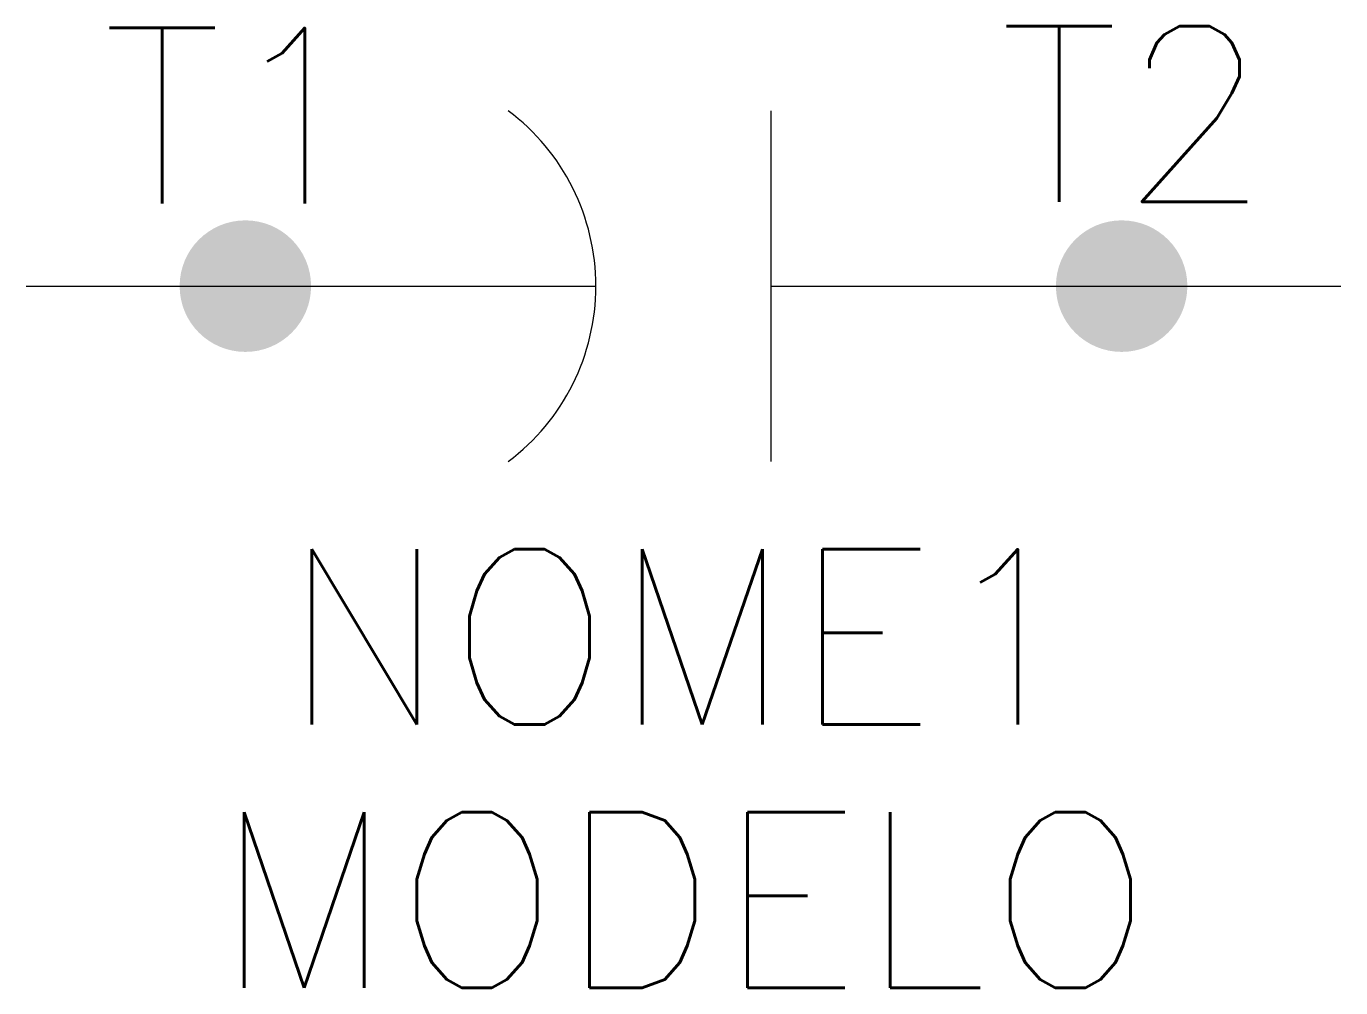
# Model space of a CAD drawing. Extents: x 372.5 to 387.5, y 177 to 188.
import ezdxf
from ezdxf.enums import TextEntityAlignment as Align

# ---------------------------------------------------------------- set-up
doc = ezdxf.new("R2010")
doc.units = 0
doc.header["$MEASUREMENT"] = 0
doc.layers.get('0').update_dxf_attribs({"linetype": 'CONTINUOUS'})
doc.styles.add('ROMANS', font='romans')

msp = doc.modelspace()

# ---------------------------------------------------------------- hatches: boundary and pattern name
h = msp.add_hatch(color=256)
edge = h.paths.add_edge_path()
edge.add_arc((375, 185), 0.75, 0, 360)
h = msp.add_hatch(color=256)
edge = h.paths.add_edge_path()
edge.add_arc((385, 185), 0.75, 0, 360)

# ---------------------------------------------------------------- linework, layer by layer
for p, q in [((381, 183), (381, 187)), ((372.5, 185), (379, 185)), ((381, 185), (387.5, 185))]:
    msp.add_line(p, q)
msp.add_arc((376.5, 185), 2.5, 306.8699, 53.1301)

# ---------------------------------------------------------------- texts
at = {"lineweight": -3, "style": 'ROMANS'}
for tag, p in [('T2', (385.145, 185.363)), ('T1', (374.907, 185.344))]:
    msp.add_attdef(tag, text='', height=2, dxfattribs=at).set_placement(p, align=Align.BOTTOM_CENTER)
for tag, p in [('NOME1', (380, 181)), ('MODELO', (380, 178))]:
    msp.add_attdef(tag, text='', height=2, dxfattribs=at).set_placement(p, align=Align.MIDDLE_CENTER)

doc.saveas('drawing.dxf')
